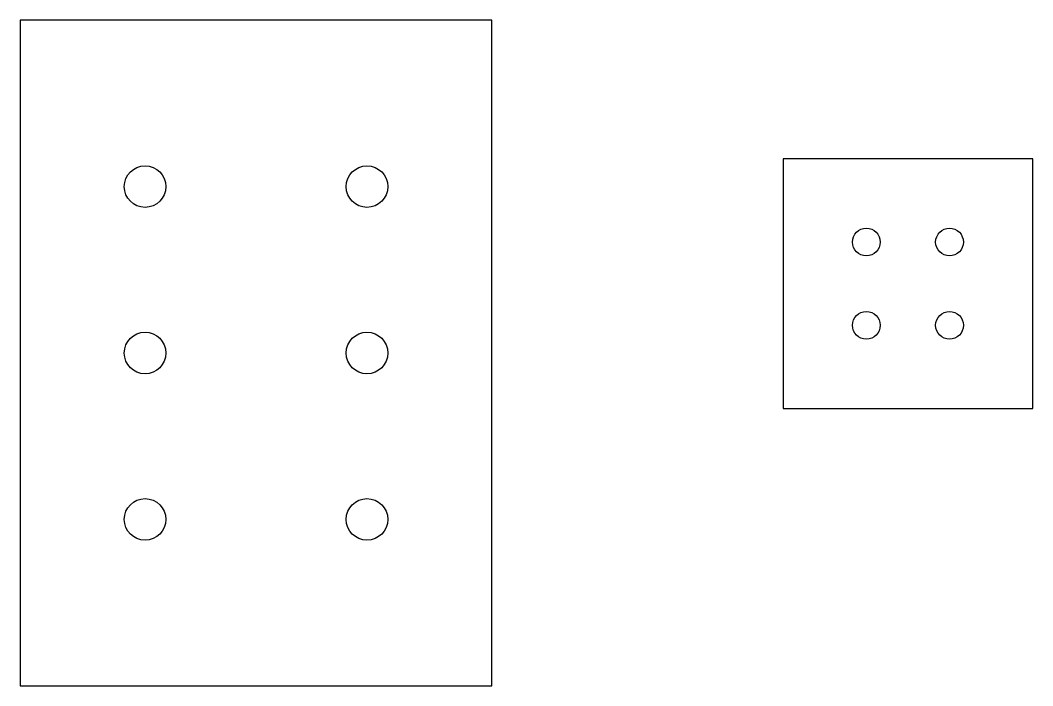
# Model space of a CAD drawing. Extents: x 10 to 156, y 100 to 196.
import ezdxf

# ---------------------------------------------------------------- set-up
doc = ezdxf.new("R2010")
doc.units = 0
doc.layers.get('0').update_dxf_attribs({"linetype": 'CONTINUOUS'})

msp = doc.modelspace()

# ---------------------------------------------------------------- linework, layer by layer
for p, q in [((78, 196), (10, 196)), ((10, 196), (10, 100)), ((78, 100), (78, 196)), ((156, 176), (120, 176)), ((120, 176), (120, 140)), ((156, 140), (156, 176)), ((120, 140), (156, 140)), ((10, 100), (78, 100))]:
    msp.add_line(p, q)
for centre, radius in [((28, 172), 3), ((60, 172), 3), ((132, 164), 2), ((144, 164), 2), ((132, 152), 2), ((144, 152), 2), ((28, 148), 3), ((60, 148), 3), ((28, 124), 3), ((60, 124), 3)]:
    msp.add_circle(centre, radius)

doc.saveas('drawing.dxf')
